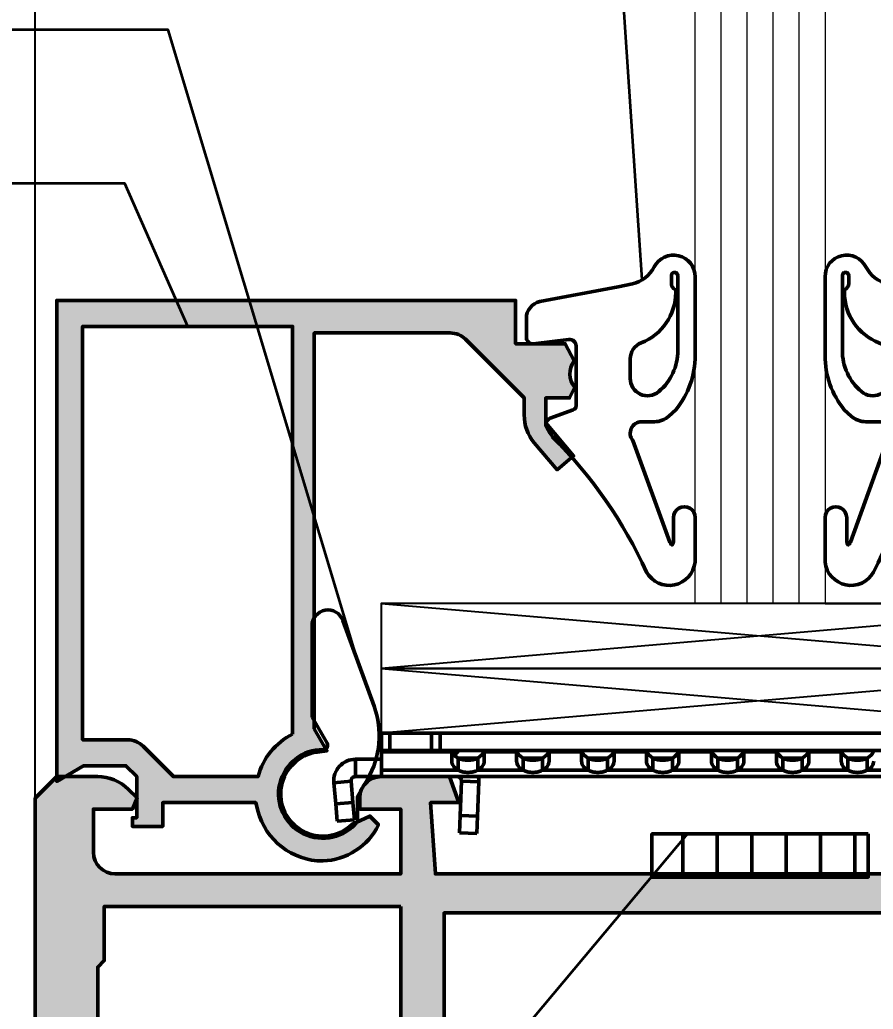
# Model space of a CAD drawing. Header units: millimetres. Extents: x 0 to 139, y 0 to 125.
# Drawn here: x 32.66 to 72.09, y 29.25 to 74.97 of the extents above; entities that cross this region are included whole.
import ezdxf

# ---------------------------------------------------------------- set-up
doc = ezdxf.new("R2010")
doc.units = ezdxf.units.MM
doc.header["$PDMODE"] = 3
doc.header["$PDSIZE"] = -2
for name, color, linetype, lineweight in [('AM_1', 14, 'Continuous', 50), ('AM_5', 3, 'Continuous', 25), ('AM_6', 2, 'Continuous', 35), ('AM_8', 1, 'Continuous', 25), ('AM_C', 2, 'Continuous', 50), ('AM_S', 7, 'Continuous', 50), ('Cont3', 70, 'Continuous', 18), ('Docu-AM_8', 1, 'Continuous', 25), ('Shellsafeguard', 2, 'Continuous', 35), ('X_INS_BLOCK', 7, 'Continuous', 20)]:
    doc.layers.add(name, color=color, linetype=linetype, lineweight=lineweight)
doc.styles.add('SBS_Standard', font='arial.ttf')
doc.dimstyles.new('SBS1-1$0', dxfattribs={"dimtxt": 2.5, "dimasz": 2.5, "dimexe": 1, "dimexo": 0, "dimgap": 1, "dimtad": 1, "dimtoh": 1, "dimdsep": 46, "dimtxsty": 'SBS_Standard', "dimcen": 0, "dimclrd": 256, "dimclre": 256, "dimclrt": 30, "dimadec": 1, "dimazin": 2, "dimtp": 0.1, "dimtm": 0.1, "dimtfac": 0.71, "dimtmove": 0, "dimatfit": 3, "dimfxl": 1, "dimlwd": -1, "dimlwe": -1, "dimarcsym": 1})

# ---------------------------------------------------------------- blocks, each defined once
blk = doc.blocks.new('B-3991008_docu_wos')
at = {"layer": 'Docu-AM_8'}
h = blk.add_hatch(color=256, dxfattribs=at)
edge = h.paths.add_edge_path()
edge.add_line((-11.89999999999996, 2.203115392854691), (-12.48361182593791, 1.192270058432068))
edge.add_line((-12.48361182593791, 1.192270058432068), (-12.03999999999996, 1.132588937151354))
edge.add_arc((-12.29999999999995, -0.8000000000000375), 1.949999999999984, -133.4080127777193, 82.33774433923429, ccw=False)
edge.add_line((-13.64001877441193, -2.216633221487996), (-14.47321452147776, -1.828107663889092))
edge.add_line((-14.47321452147776, -1.828107663889092), (-14.8688738196423, -2.23306716015211))
edge.add_arc((-12.18013562322083, -0.902395558627594), 2.999999999999932, 206.3310657647786, 267.7101380083817)
edge.add_arc((-12.29999999999991, -0.7999999999999797), 3.100000000000013, 269.9999888791808, 345.5224878140693)
edge.add_line((-9.29843790668916, -1.575000000000024), (-9.201613323033987, -1.200000000000034))
edge.add_line((-9.201613323033987, -1.200000000000034), (-4.899999999999963, -1.200000000000024))
edge.add_line((-4.899999999999963, -1.200000000000024), (-4.899999999999988, -2.3))
edge.add_line((-4.899999999999988, -2.3), (-3.5, -2.300000000000026))
edge.add_line((-3.5, -2.300000000000026), (-3.5, -1.90000000000007))
edge.add_line((-3.5, -1.90000000000007), (-3.69999999999996, -1.90000000000007))
edge.add_line((-3.69999999999996, -1.90000000000007), (-3.69999999999996, 2.131628207280301e-14))
edge.add_line((-3.69999999999996, 2.131628207280301e-14), (-3.19999999999996, 0.5000000000000213))
edge.add_line((-3.19999999999996, 0.5000000000000213), (-1.246410161513722, 0.5000000000000213))
edge.add_line((-1.246410161513722, 0.5000000000000213), (0, -0.2196152422706432))
edge.add_line((-1.035751345774633e-16, -0.2196152422706432), (3.061616997868395e-17, 22.00000000000001))
edge.add_line((3.061616997868395e-17, 22.00000000000001), (-21.20000005166107, 22.00000000000036))
edge.add_line((-21.20000005166107, 22.00000000000036), (-21.19999970891076, 20.00000000000001))
edge.add_line((-21.19999970891076, 20.00000000000001), (-23.50000034275029, 20.00000000000001))
edge.add_line((-23.50000034275029, 20.00000000000001), (-23.90397134275074, 19.20536999999998))
edge.add_arc((-24.71191408617337, 18.61610855630205), 1.000000262839087, -38.88618498072577, 36.104604522801424, ccw=False)
edge.add_line((-23.93351934275081, 17.98833299999998), (-23.70000134275062, 17.49999999999999))
edge.add_line((-23.70000134275062, 17.49999999999999), (-22.6, 17.49999999999999))
edge.add_line((-22.6, 17.49999999999999), (-22.6, 16.35044140847464))
edge.add_line((-22.6, 16.35044140847464), (-23.88302331593942, 14.82139397750241))
edge.add_line((-23.88302331593942, 14.82139397750241), (-23.11697834275067, 14.17860699999998))
edge.add_line((-23.11697834275067, 14.17860699999998), (-22.06791234275035, 15.42883599999997))
edge.add_arc((-23.60000193702863, 16.71441338904894), 2.000001937031503, 319.9999654235025, 359.9999029109925)
edge.add_line((-21.6, 16.71440999999997), (-21.6, 17.49999999999999))
edge.add_line((-21.6, 17.49999999999999), (-18.89289356156398, 20.20710678118659))
edge.add_arc((-18.18560741532434, 19.49973156122806), 1.00031664710426, 89.43748814388391, 134.9963923888267, ccw=False)
edge.add_line((-18.17578678037764, 20.49999999999994), (-11.89999999999996, 20.49999999999994))
edge.add_line((-11.89999999999996, 20.49999999999994), (-11.89999999999996, 2.203115392854691))
edge = h.paths.add_edge_path(flags=16)
edge.add_arc((-12.29999999999995, -0.800000000000034), 3.100000000000001, 14.955248316643974, 63.15278667399599, ccw=False)
edge.add_line((-9.30500417362557, 3.404394821604484e-17), (-5.397056274847699, 0))
edge.add_line((-5.397056274847699, 0), (-3.989949493661136, 1.40710678118657))
edge.add_arc((-3.282842712474586, 0.7000000000000242), 0.9999999999999999, 90, 135.0000000000001, ccw=False)
edge.add_line((-3.282842712474587, 1.700000000000024), (-1.199999999999996, 1.700000000000025))
edge.add_line((-1.199999999999996, 1.700000000000025), (-1.199999999999996, 20.8))
edge.add_line((-1.199999999999996, 20.8), (-10.89999999999996, 20.79999999999998))
edge.add_line((-10.89999999999996, 20.79999999999998), (-10.89999999999996, 1.965863337187841))
at = {"layer": 'AM_S'}
for points in [[(-11.89999999999996, 2.203115392854691), (-12.48361182593791, 1.192270058432068), (-12.03999999999996, 1.132588937151354, -1.373175899358104), (-13.64001877441193, -2.216633221487996), (-14.47321452147776, -1.828107663889092), (-14.8688738196423, -2.23306716015211, 0.2744090491249453), (-12.30000060169414, -3.899999999999935, 0.3419987673188581), (-9.29843790668916, -1.575000000000024), (-9.201613323033987, -1.200000000000034), (-4.899999999999963, -1.200000000000024), (-4.899999999999988, -2.3), (-3.5, -2.300000000000026), (-3.5, -1.90000000000007), (-3.69999999999996, -1.90000000000007), (-3.69999999999996, 2.131628207280301e-14), (-3.19999999999996, 0.5000000000000213), (-1.246410161513722, 0.5000000000000213), (-1.035751345774633e-16, -0.2196152422706432), (3.061616997868395e-17, 22.00000000000001), (-21.20000005166107, 22.00000000000036), (-21.19999970891076, 20.00000000000001), (-23.50000034275029, 20.00000000000001), (-23.90397134275074, 19.20536999999998, -0.3394094402287316), (-23.93351934275081, 17.98833299999998), (-23.70000134275062, 17.49999999999999), (-22.6, 17.49999999999999), (-22.6, 16.35044140847464), (-23.88302331593942, 14.82139397750241), (-23.11697834275067, 14.17860699999998), (-22.06791234275035, 15.42883599999997, 0.1763266994656899), (-21.6, 16.71440999999997), (-21.6, 17.49999999999999), (-18.89289356156398, 20.20710678118659, -0.2014487717177971), (-18.17578678037764, 20.49999999999994), (-11.89999999999996, 20.49999999999994), (-11.89999999999996, 2.203115392854691)], [(-10.89999999999996, 1.965863337187841, -0.2134575926161353), (-9.30500417362557, 3.404394821604484e-17), (-5.397056274847699, 0), (-3.989949493661136, 1.40710678118657, -0.1989123673796585), (-3.282842712474587, 1.700000000000024), (-1.199999999999996, 1.700000000000025), (-1.199999999999996, 20.8), (-10.89999999999996, 20.79999999999998), (-10.89999999999996, 1.965863337187841)]]:
    blk.add_lwpolyline(points, format="xyb", close=True, dxfattribs=at)
blk = doc.blocks.new('4010135')
at = {"layer": 'AM_C'}
for points in [[(-2.238378287470823, 2.63018659275167), (-2.899827065722775, 2.776847363241359, -0.2233698971046997), (-3.91000535953458, 3.557272837915662, 0.7874867761901465), (-5.799999042576474, 3.101127869273114), (-5.799999042576474, -0.5338721307271044, 0.1717144022899822), (-4.909920539694667, -3.05002221356699), (-4.585265428278717, -3.342342988888049, 0.1853390449315336), (-3.916134821919741, -3.59919816341062), (-3.332374941592889, -3.59919816341062, -0.6370702610958396), (-2.924551200306723, -4.473778998946727), (-4.626739426734957, -9.158497155736768, -0.1434314828787488), (-4.726565439902515, -9.29442728005506, -0.1766695628238609), (-4.797464884757574, -9.101452799266553), (-4.800001650218292, -8.02818405495509, 1.000000000820413), (-5.799998856955199, -8.030547636665688), (-5.795126208430702, -10.09209469101552, 0.7295156890778255), (-3.556599913297532, -10.54881831806779, -0.08839701829080437), (0.7866792923286994, -4.297179668864374, 0.03355641422639791), (1.052749361146425, -3.881230703025722, 0.4801675432281971), (0.9026062269751947, -3.437712727010876), (-0.1684038446876457, -3.047896940326609, -0.3152987891044773), (-0.2999998160225914, -2.85995841616932), (-0.2999998160225914, -0.09999992381108314, -0.4496975790873204), (0.03579866476366078, 0.1978565328472541), (1.664201703191338, 0.002143619529306307, 0.4496975793339012), (2.000000183977363, 0.3000000761885531), (2.000000183977363, 1.172823576364863, 0.348859483845986), (1.380950757747542, 1.952090468932511), (-2.238378287470823, 2.63018659275167)], [(-3.309999042576692, 0.04712786927302659, -0.309238000224717), (-2.799999042576474, -0.698872130727068), (-2.799999042576474, -1.598872130727614, -0.6390370000000004), (-4.117999042576685, -2.208872130727286, -0.2202290002150513), (-4.999999042576519, -0.3028721307273372), (-4.999999042576519, 3.151127869272386, -0.9999999999999999), (-4.699999042576565, 3.151127869272386), (-4.699999042576565, 2.784127869273107, -0.3178370002258206), (-4.89999904257661, 2.50112786927275), (-4.902999042576539, 2.37612786927275, 0.3092369999999997), (-3.309999042576692, 0.04712786927302659)]]:
    blk.add_lwpolyline(points, format="xyb", close=True, dxfattribs=at)
blk = doc.blocks.new('B-4020006_docu_wos')
at = {"layer": 'AM_C'}
blk.add_lwpolyline([(0.5, 3.550000000000182), (-0.1928699384586139, 2.349914063552205, 0.580267303063473), (-0.01791687035046152, 2.049921702348001, -1.597324648268597), (-1.600000000000023, -1.281600561797859), (-1.600000000000023, -0.1248711305961479), (-2.067384683690022, 0.6846628882340156, -0.2216946626429356), (-2.362053551695908, 4.05274346153692), (-0.9185231964214609, 8.018810516950907, -0.8390996311772809), (0.5, 7.768686604660616), (0.5, 5.248306118210166)], format="xyb", close=True, dxfattribs=at)
blk = doc.blocks.new('4080323_Side')
at = {"layer": 'AM_C'}
for p, q in [((-1.818989403545856e-12, 1.000000000000909), (-1.818989403545856e-12, 36.0000000000009)), ((-1.199999999998909, 33.27841282804183), (-1.199999999998909, 3.721587171959072)), ((-2, 1.000000000000909), (-2, 31.5000000000009)), ((-0.2928932188151521, 23.45000000000072), (-0.2928932188151521, 25.55000000000108)), ((-0.8585786437652132, 23.45000000000072), (-0.2928932188151521, 23.45000000000072)), ((-0.8585786437652132, 23.45000000000072), (-0.8585786437652132, 22.55000000000017)), ((-0.2928932188151521, 22.55000000000108), (-0.8585786437652132, 22.55000000000017)), ((-0.2928932188151521, 20.45000000000072), (-0.2928932188151521, 22.55000000000108)), ((-1.200000000000728, 22.2500000000009), (-1.141421356238425, 22.2500000000009)), ((-1.141421356238425, 20.7500000000009), (-1.141421356238425, 22.2500000000009)), ((-1.141421356238425, 22.2500000000009), (-0.7171572875267884, 22.2500000000009)), ((-1.141421356238425, 20.7500000000009), (-1.200000000000728, 20.7500000000009)), ((-0.7171572875267884, 20.7500000000009), (-1.141421356238425, 20.7500000000009)), ((-0.8585786437652132, 20.45000000000072), (-0.2928932188151521, 20.45000000000072)), ((-0.8585786437652132, 20.45000000000072), (-0.8585786437652132, 19.55000000000017)), ((-1.200000000000728, 19.2500000000009), (-1.141421356238425, 19.2500000000009)), ((-1.141421356238425, 17.7500000000009), (-1.141421356238425, 19.2500000000009)), ((-1.141421356238425, 19.2500000000009), (-0.7171572875267884, 19.2500000000009)), ((-0.2928932188151521, 19.55000000000108), (-0.8585786437652132, 19.55000000000017)), ((-0.2928932188151521, 17.45000000000072), (-0.2928932188151521, 19.55000000000108)), ((-1.141421356238425, 17.7500000000009), (-1.200000000000728, 17.7500000000009)), ((-0.7171572875267884, 17.7500000000009), (-1.141421356238425, 17.7500000000009)), ((-0.8585786437652132, 17.45000000000072), (-0.2928932188151521, 17.45000000000072)), ((-0.8585786437652132, 17.45000000000072), (-0.8585786437652132, 16.55000000000017)), ((-0.2928932188151521, 16.55000000000108), (-0.8585786437652132, 16.55000000000017)), ((-0.2928932188151521, 14.45000000000072), (-0.2928932188151521, 16.55000000000108)), ((-1.200000000000728, 16.2500000000009), (-1.141421356238425, 16.2500000000009)), ((-1.141421356238425, 14.7500000000009), (-1.141421356238425, 16.2500000000009)), ((-1.141421356238425, 16.2500000000009), (-0.7171572875267884, 16.2500000000009)), ((-1.141421356238425, 14.7500000000009), (-1.200000000000728, 14.7500000000009)), ((-0.7171572875267884, 14.7500000000009), (-1.141421356238425, 14.7500000000009)), ((-0.8585786437652132, 14.45000000000072), (-0.2928932188151521, 14.45000000000072)), ((-0.8585786437652132, 14.45000000000072), (-0.8585786437652132, 13.55000000000017)), ((-0.2928932188151521, 13.55000000000108), (-0.8585786437652132, 13.55000000000017)), ((-0.2928932188151521, 11.45000000000073), (-0.2928932188151521, 13.55000000000108)), ((-1.200000000000728, 13.2500000000009), (-1.141421356238425, 13.2500000000009)), ((-1.141421356238425, 11.75000000000091), (-1.141421356238425, 13.2500000000009)), ((-1.141421356238425, 13.2500000000009), (-0.7171572875267884, 13.2500000000009)), ((-1.141421356238425, 11.75000000000091), (-1.200000000000728, 11.75000000000091)), ((-0.7171572875267884, 11.75000000000091), (-1.141421356238425, 11.75000000000091)), ((-0.8585786437652132, 11.45000000000073), (-0.2928932188151521, 11.45000000000073)), ((-0.8585786437652132, 11.45000000000073), (-0.8585786437652132, 10.55000000000018)), ((-0.2928932188151521, 10.55000000000109), (-0.8585786437652132, 10.55000000000018)), ((-0.2928932188151521, 8.450000000000728), (-0.2928932188151521, 10.55000000000109)), ((-1.200000000000728, 10.25000000000091), (-1.141421356238425, 10.25000000000091)), ((-1.141421356238425, 8.75000000000091), (-1.141421356238425, 10.25000000000091)), ((-1.141421356238425, 10.25000000000091), (-0.7171572875267884, 10.25000000000091)), ((-1.141421356238425, 8.75000000000091), (-1.200000000000728, 8.75000000000091)), ((-0.7171572875267884, 8.75000000000091), (-1.141421356238425, 8.75000000000091)), ((-0.8585786437652132, 8.450000000000728), (-0.2928932188151521, 8.450000000000728)), ((-0.8585786437652132, 8.450000000000728), (-0.8585786437652132, 7.550000000000182)), ((-0.2928932188151521, 7.550000000001091), (-0.8585786437652132, 7.550000000000182)), ((-0.2928932188151521, 5.450000000000728), (-0.2928932188151521, 7.550000000001091)), ((-1.200000000000728, 7.250000000000909), (-1.141421356238425, 7.250000000000909)), ((-1.141421356238425, 5.750000000000909), (-1.141421356238425, 7.250000000000909)), ((-1.141421356238425, 7.250000000000909), (-0.7171572875267884, 7.250000000000909)), ((-1.141421356238425, 5.750000000000909), (-1.200000000000728, 5.750000000000909)), ((-0.7171572875267884, 5.750000000000909), (-1.141421356238425, 5.750000000000909)), ((0.2348994966978353, 5.499390827019852), (0.2069798993361474, 4.699878165404698)), ((0.2348994966978353, 5.499390827019852), (1.826823085992146, 5.443799630309513)), ((-0.8585786437652132, 5.450000000000728), (-0.2928932188151521, 5.450000000000728)), ((-0.8585786437652132, 5.450000000000728), (-0.8585786437652132, 4.550000000000182)), ((1.798903488628639, 4.64428696869436), (1.826823085992146, 5.443799630309513)), ((2.626335747605481, 5.415880032947825), (1.826823085992146, 5.443799630309513)), ((2.626335747605481, 5.415880032947825), (2.598416150243793, 4.616367371332672)), ((0.2069798993361474, 4.699878165404698), (1.798903488628639, 4.64428696869436)), ((1.798903488628639, 4.64428696869436), (2.598416150243793, 4.616367371332672)), ((-1.200000000000728, 4.250000000000909), (-1.141421356238425, 4.250000000000909)), ((-1.141421356238425, 1.000000000000909), (-1.141421356238425, 4.250000000000909)), ((-1.141421356238425, 4.250000000000909), (-0.7171572875267884, 4.250000000000909)), ((-0.2928932188151521, 4.550000000001091), (-0.8585786437652132, 4.550000000000182)), ((-0.2928932188151521, 1.000000000000909), (-0.2928932188151521, 4.550000000001091)), ((-2, 3.721587171959072), (-1.199999999998909, 3.721587171959072)), ((-1.199999999998909, 3.309990567618115), (-1.199999999998909, 3.721587171959072)), ((-1.199999999998909, 3.309990567618115), (-2, 3.309990567618115)), ((-1.199999999998909, 3.309990567618115), (-1.200000000000728, 1.388403395659225)), ((-2, 1.388403395659225), (-2, 3.000000000000909)), ((-2, 1.388403395659225), (-1.200000000000728, 1.388403395659225)), ((-2, 1.388403395659225), (-2, 1.000000000000909)), ((-1.200000000000728, 1.000000000000909), (-1.200000000000728, 1.388403395659225)), ((-1.200000000000728, 1.000000000000909), (-2, 1.000000000000909)), ((-1.141421356238425, 1.000000000000909), (-1.200000000000728, 1.000000000000909)), ((-0.2928932188151521, 1.000000000000909), (-1.141421356238425, 1.000000000000909)), ((-0.8000000000047294, -0.1999999999989086), (-0.8000000000047294, 1.000000000000909)), ((-0.2928932188151521, 1.000000000000909), (-1.818989403545856e-12, 1.000000000000909)), ((-5.456968210637569e-12, -0.1999999999989086), (-5.456968210637569e-12, 1.000000000000909)), ((-5.456968210637569e-12, -0.1999999999989086), (-0.8000000000047294, -0.1999999999989086)), ((0.2174311485450744, -0.3992389396180442), (1.195433637705719, -0.3136748089154935)), ((0.2871557427424705, -1.196194698090949), (0.2174311485450744, -0.3992389396180442)), ((1.992389396178623, -0.2439502147180974), (1.195433637705719, -0.3136748089154935)), ((1.265158231903115, -1.110630567389308), (1.195433637705719, -0.3136748089154935)), ((1.992389396178623, -0.2439502147180974), (2.06211399037602, -1.040905973191002)), ((0.2871557427424705, -1.196194698090949), (1.265158231903115, -1.110630567389308)), ((1.265158231903115, -1.110630567389308), (2.06211399037602, -1.040905973191002))]:
    blk.add_line(p, q, dxfattribs=at)
for centre, radius, start, end in [((0.1999999999952706, 4.500000000000909), 0.9999999999999468, 87.99999999999635, 101.536959032858), ((1.999999999996362, 7.000000000000909), 4, 216.8698976457665, 221.2878317516638), ((0.1999999999952706, 4.500000000000909), 0.2000000000000013, 87.99999999999635, 180), ((0.1999999999952706, -0.1999999999989086), 1.000000000000001, 180, 274.9999999999736), ((0.1999999999952706, -0.1999999999989086), 0.2000000000000013, 180, 274.9999999999736)]:
    blk.add_arc(centre, radius, start, end, dxfattribs=at)
at = {"layer": 'AM_C', "extrusion": (0, 0, -1)}
for centre, major_axis, ratio, start_param, end_param in [((-1.28284271247685, 23.0000000000009), (-5.579065512094819e-13, -0.7499999999998107), 0.7071067811864794, 3.298444740510447, 4.068887871590614), ((-1.28284271247685, 23.0000000000009), (-1.212792741750837e-16, -0.7499999999995041), 0.7071067811868313, 4.068887871590833, 5.355890089178546), ((-0.7171572875267884, 23.0000000000009), (-8.849615379002989e-14, -0.7499999999999999), 0.7071067811858558, 3.141592653589198, 4.068887871591624), ((-1.28284271247685, 23.0000000000009), (1.073750272409209e-12, -0.7499999999999926), 0.7071067811859535, -0.9272952180005167, -0.1568520869197594), ((-0.7171572875267884, 23.0000000000009), (-1.521628809706501e-13, -0.75), 0.707106781186177, -0.9272952180016796, -2.871036741680655e-13), ((-1.28284271247685, 20.0000000000009), (-5.579065512094819e-13, -0.7499999999998107), 0.7071067811864794, 3.298444740510447, 4.068887871590614), ((-0.7171572875267884, 20.0000000000009), (-8.849615379002989e-14, -0.7499999999999999), 0.7071067811858558, 3.141592653589198, 4.068887871591624), ((-1.28284271247685, 20.0000000000009), (-1.212792741750837e-16, -0.7499999999995041), 0.7071067811868313, 4.068887871590833, 5.355890089178546), ((-1.28284271247685, 20.0000000000009), (6.002043135432762e-13, -0.7500000000000346), 0.7071067811863297, -0.9272952180006261, -0.1568520869205594), ((-0.7171572875267884, 20.0000000000009), (1.356558901727072e-12, -0.75), 0.7071067811858015, -0.9272952180002573, 2.557953848736361e-12), ((-1.28284271247685, 17.0000000000009), (-5.579065512094819e-13, -0.7499999999998107), 0.7071067811864794, 3.298444740510447, 4.068887871590614), ((-1.28284271247685, 17.0000000000009), (-1.212792741750837e-16, -0.7499999999995041), 0.7071067811868313, 4.068887871590833, 5.355890089178546), ((-0.7171572875267884, 17.0000000000009), (-4.473170958935025e-13, -0.75), 0.7071067811860551, 3.14159265358895, 4.068887871591286), ((-1.28284271247685, 17.0000000000009), (6.002043135432762e-13, -0.7500000000000346), 0.7071067811863297, -0.9272952180006261, -0.1568520869205594), ((-0.7171572875267884, 17.0000000000009), (1.356558901727072e-12, -0.75), 0.7071067811858015, -0.9272952180002573, 2.557953848736361e-12), ((-1.28284271247685, 14.0000000000009), (-5.579065512094819e-13, -0.7499999999998107), 0.7071067811864794, 3.298444740510447, 4.068887871590614), ((-0.7171572875267884, 14.0000000000009), (-4.473170958935025e-13, -0.75), 0.7071067811860551, 3.14159265358895, 4.068887871591286), ((-1.28284271247685, 14.0000000000009), (-1.212792741750837e-16, -0.7499999999995041), 0.7071067811868313, 4.068887871590833, 5.355890089178546), ((-1.28284271247685, 14.0000000000009), (6.002043135432762e-13, -0.7500000000000346), 0.7071067811863297, -0.9272952180006261, -0.1568520869205594), ((-0.7171572875267884, 14.0000000000009), (2.061760693938254e-13, -0.75), 0.7071067811863766, -0.9272952180013421, 3.885780586188048e-13), ((-1.28284271247685, 11.00000000000091), (-5.579065512094819e-13, -0.7499999999998107), 0.7071067811864794, 3.298444740510447, 4.068887871590614), ((-1.28284271247685, 11.00000000000091), (-1.212792741750837e-16, -0.7499999999995041), 0.7071067811868313, 4.068887871590833, 5.355890089178546), ((-0.7171572875267884, 11.00000000000091), (-4.473170958935025e-13, -0.75), 0.7071067811860551, 3.14159265358895, 4.068887871591286), ((-1.28284271247685, 11.00000000000091), (6.002043135432762e-13, -0.7500000000000346), 0.7071067811863297, -0.9272952180006261, -0.1568520869205594), ((-0.7171572875267884, 11.00000000000091), (1.356558901727072e-12, -0.75), 0.7071067811858015, -0.9272952180002573, 2.557953848736361e-12), ((-1.28284271247685, 8.00000000000091), (-5.579065512094819e-13, -0.7499999999998107), 0.7071067811864794, 3.298444740510447, 4.068887871590614), ((-0.7171572875267884, 8.00000000000091), (3.660658749550008e-13, -0.75), 0.7071067811864619, 3.141592653590484, 4.068887871592054), ((-1.28284271247685, 8.00000000000091), (-1.212792741750837e-16, -0.7499999999995041), 0.7071067811868313, 4.068887871590833, 5.355890089178546), ((-1.28284271247685, 8.00000000000091), (-8.682805154558617e-13, -0.7500000000001813), 0.7071067811868477, -0.9272952180021574, -0.1568520869231818), ((-0.7171572875267884, 8.00000000000091), (2.061760693938254e-13, -0.75), 0.7071067811863766, -0.9272952180013421, 3.885780586188048e-13), ((-1.28284271247685, 5.000000000000909), (9.10893890935109e-13, -0.7499999999999576), 0.7071067811869977, 3.298444740513069, 4.068887871592145), ((-0.7171572875267884, 5.000000000000909), (3.660658749550008e-13, -0.75), 0.7071067811864619, 3.141592653590484, 4.068887871592054), ((-1.28284271247685, 5.000000000000909), (-1.212792741750837e-16, -0.7499999999995041), 0.7071067811868313, 4.068887871590833, 5.355890089178546), ((-1.28284271247685, 5.000000000000909), (-8.682805154558617e-13, -0.7500000000001813), 0.7071067811868477, -0.9272952180021574, -0.1568520869231818), ((-0.7171572875267884, 5.000000000000909), (-6.071630840266565e-13, -0.7499999999999999), 0.7071067811867834, -0.9272952180021086, -1.144861982993461e-12)]:
    blk.add_ellipse(centre, major_axis=major_axis, ratio=ratio, start_param=start_param, end_param=end_param, dxfattribs=at)
at = {"layer": 'AM_C'}
for points, knots in [([(-0.2928932188151521, 22.55000000000108), (-0.2816085105896491, 22.57127864989342), (-0.271604298010061, 22.59303204361822), (-0.2406187195119855, 22.66953990843921), (-0.2227859440408793, 22.73346743845558), (-0.1999544284662989, 22.8667229734865), (-0.1948274101177958, 22.93605797931104), (-0.1948274101177958, 23.06394202068986), (-0.1999544284662989, 23.1332770265144), (-0.2227859440408793, 23.26653256154622), (-0.2406187195119855, 23.33046009156259), (-0.271604298010061, 23.40696795638359), (-0.2816085105896491, 23.42872135010747), (-0.2928932188151521, 23.45000000000072)], [0.1615576072431671, 0.1615576072431671, 0.1615576072431671, 0.1615576072431671, 0.169134373057726, 0.169134373057726, 0.1883169792645154, 0.1883169792645154, 0.2074995854713048, 0.2074995854713048, 0.2266821916780943, 0.2266821916780943, 0.2458647978848837, 0.2458647978848837, 0.2534415636994422, 0.2534415636994422, 0.2534415636994422, 0.2534415636994422]), ([(-0.2928932188151521, 19.55000000000108), (-0.2816085105896491, 19.57127864989342), (-0.271604298010061, 19.59303204361822), (-0.2406187195119855, 19.66953990843921), (-0.2227859440408793, 19.73346743845558), (-0.1999544284662989, 19.8667229734865), (-0.1948274101177958, 19.93605797931104), (-0.1948274101177958, 20.06394202068986), (-0.1999544284662989, 20.13327702651531), (-0.2227859440408793, 20.26653256154622), (-0.2406187195119855, 20.33046009156259), (-0.271604298010061, 20.40696795638359), (-0.2816085105896491, 20.42872135010747), (-0.2928932188151521, 20.45000000000072)], [0.1615576072431669, 0.1615576072431669, 0.1615576072431669, 0.1615576072431669, 0.1691343730577258, 0.1691343730577258, 0.1883169792645152, 0.1883169792645152, 0.2074995854713046, 0.2074995854713046, 0.2266821916780941, 0.2266821916780941, 0.2458647978848835, 0.2458647978848835, 0.2534415636994421, 0.2534415636994421, 0.2534415636994421, 0.2534415636994421]), ([(-0.2928932188151521, 16.55000000000108), (-0.2816085105896491, 16.57127864989342), (-0.271604298010061, 16.59303204361822), (-0.2406187195119855, 16.66953990843921), (-0.2227859440408793, 16.73346743845558), (-0.1999544284662989, 16.8667229734865), (-0.1948274101177958, 16.93605797931104), (-0.1948274101177958, 17.06394202068986), (-0.1999544284662989, 17.13327702651531), (-0.2227859440408793, 17.26653256154622), (-0.2406187195119855, 17.33046009156259), (-0.271604298010061, 17.40696795638359), (-0.2816085105896491, 17.42872135010747), (-0.2928932188151521, 17.45000000000072)], [0.1615576072431567, 0.1615576072431567, 0.1615576072431567, 0.1615576072431567, 0.169134373057726, 0.169134373057726, 0.1883169792645154, 0.1883169792645154, 0.2074995854713049, 0.2074995854713049, 0.2266821916780943, 0.2266821916780943, 0.2458647978848838, 0.2458647978848838, 0.2534415636994419, 0.2534415636994419, 0.2534415636994419, 0.2534415636994419]), ([(-0.2928932188151521, 13.55000000000108), (-0.2816085105896491, 13.57127864989342), (-0.271604298010061, 13.59303204361822), (-0.2406187195119855, 13.66953990843921), (-0.2227859440408793, 13.73346743845558), (-0.1999544284662989, 13.8667229734865), (-0.1948274101177958, 13.93605797931104), (-0.1948274101177958, 14.06394202068986), (-0.1999544284662989, 14.13327702651531), (-0.2227859440408793, 14.26653256154622), (-0.2406187195119855, 14.33046009156259), (-0.271604298010061, 14.40696795638359), (-0.2816085105896491, 14.42872135010747), (-0.2928932188151521, 14.45000000000072)], [0.1615576072431672, 0.1615576072431672, 0.1615576072431672, 0.1615576072431672, 0.1691343730577258, 0.1691343730577258, 0.1883169792645152, 0.1883169792645152, 0.2074995854713046, 0.2074995854713046, 0.2266821916780941, 0.2266821916780941, 0.2458647978848835, 0.2458647978848835, 0.2534415636994524, 0.2534415636994524, 0.2534415636994524, 0.2534415636994524]), ([(-0.2928932188151521, 10.55000000000109), (-0.2816085105896491, 10.57127864989343), (-0.271604298010061, 10.59303204361822), (-0.2406187195119855, 10.66953990843922), (-0.2227859440408793, 10.73346743845559), (-0.1999544284662989, 10.8667229734865), (-0.1948274101177958, 10.93605797931104), (-0.1948274101177958, 11.06394202068986), (-0.1999544284662989, 11.13327702651441), (-0.2227859440408793, 11.26653256154623), (-0.2406187195119855, 11.3304600915626), (-0.271604298010061, 11.40696795638269), (-0.2816085105896491, 11.42872135010748), (-0.2928932188151521, 11.45000000000073)], [0.1615576072431672, 0.1615576072431672, 0.1615576072431672, 0.1615576072431672, 0.1691343730577259, 0.1691343730577259, 0.1883169792645152, 0.1883169792645152, 0.2074995854713045, 0.2074995854713045, 0.2266821916780939, 0.2266821916780939, 0.2458647978848834, 0.2458647978848834, 0.2534415636994335, 0.2534415636994335, 0.2534415636994335, 0.2534415636994335]), ([(-0.2928932188151521, 7.550000000001091), (-0.2816085105896491, 7.571278649893429), (-0.271604298010061, 7.593032043618223), (-0.2406187195119855, 7.669539908439219), (-0.2227859440408793, 7.733467438455591), (-0.1999544284662989, 7.866722973486503), (-0.1948274101177958, 7.936057979311045), (-0.1948274101177958, 8.063942020689865), (-0.1999544284662989, 8.133277026514406), (-0.2227859440408793, 8.266532561546228), (-0.2406187195119855, 8.3304600915626), (-0.271604298010061, 8.406967956382687), (-0.2816085105896491, 8.42872135010748), (-0.2928932188151521, 8.450000000000728)], [0.1615576072431676, 0.1615576072431676, 0.1615576072431676, 0.1615576072431676, 0.1691343730577259, 0.1691343730577259, 0.1883169792645153, 0.1883169792645153, 0.2074995854713048, 0.2074995854713048, 0.2266821916780942, 0.2266821916780942, 0.2458647978848835, 0.2458647978848835, 0.2534415636994335, 0.2534415636994335, 0.2534415636994335, 0.2534415636994335]), ([(-0.2928932188151521, 4.550000000001091), (-0.2816085105896491, 4.571278649893429), (-0.271604298010061, 4.593032043618223), (-0.2406187195119855, 4.669539908439219), (-0.2227859440408793, 4.733467438455591), (-0.1999544284662989, 4.866722973486503), (-0.1948274101177958, 4.936057979311045), (-0.1948274101177958, 5.063942020689865), (-0.1999544284662989, 5.133277026515316), (-0.2227859440408793, 5.266532561546228), (-0.2406187195119855, 5.3304600915626), (-0.271604298010061, 5.406967956383596), (-0.2816085105896491, 5.42872135010748), (-0.2928932188151521, 5.450000000000728)], [0.1615576072431674, 0.1615576072431674, 0.1615576072431674, 0.1615576072431674, 0.1691343730577259, 0.1691343730577259, 0.1883169792645152, 0.1883169792645152, 0.2074995854713045, 0.2074995854713045, 0.2266821916780938, 0.2266821916780938, 0.2458647978848831, 0.2458647978848831, 0.2534415636994409, 0.2534415636994409, 0.2534415636994409, 0.2534415636994409])]:
    blk.add_open_spline(points, degree=3, knots=knots, dxfattribs=at)
blk = doc.blocks.new('B-4090216_compressed_wos')
at = {"layer": 'AM_C'}
h = blk.add_hatch(dxfattribs=at)
h.set_pattern_fill('ANSI31', color=256, scale=0.5, angle=45.00000000000001)
h.set_pattern_definition([(90, (-5027.813907959195, -3944.225322650509), (-1.5875, 3.33066907387547e-16), [])])
h.paths.add_polyline_path([(10, 2), (0, 2), (0, 0), (10, 0)])
blk.add_lwpolyline([(10, 2), (10, 0), (0, 0), (0, 2), (10, 2)], close=True, dxfattribs=at)
blk = doc.blocks.new('B-3010125_docu_wos')
at = {"layer": 'Docu-AM_8'}
h = blk.add_hatch(color=256, dxfattribs=at)
edge = h.paths.add_edge_path()
edge.add_line((48.50000000000005, 35.50000000000684), (18.49999999999974, 35.4999999999998))
edge.add_line((18.49999999999974, 35.4999999999998), (18.27926256615374, 38.79999999999995))
edge.add_line((18.27926256615374, 38.79999999999995), (19.58562960134768, 38.80000000000059))
edge.add_line((19.58562960134768, 38.80000000000059), (19.14886532022875, 39.99999999999982))
edge.add_line((19.14886532022875, 39.99999999999982), (16.00000000000034, 40.00000000000001))
edge.add_arc((16.00000000000021, 39.00000000000002), 0.9999999999999858, 89.99999999999267, 180.0000000000008)
edge.add_line((15.00000000000023, 39.00000000000001), (15.00000000000023, 38.50000000000006))
edge.add_line((15.00000000000023, 38.50000000000006), (16.89999999999986, 38.4999999999995))
edge.add_line((16.89999999999986, 38.4999999999995), (16.89999999999986, 35.50000000000001))
edge.add_line((16.89999999999986, 35.50000000000001), (3.700000000000045, 35.50000000000001))
edge.add_arc((3.700000000000047, 36.50000000000001), 1, 180.0000000000293, 269.9999999999999, ccw=False)
edge.add_line((2.700000000000049, 36.4999999999995), (2.699999999999051, 38.50000000000001))
edge.add_line((2.699999999999051, 38.50000000000001), (4.500000000000227, 38.49999999999995))
edge.add_line((4.500000000000227, 38.49999999999995), (4.712132034355987, 39.0121320343556))
edge.add_line((4.712132034355987, 39.0121320343556), (4.310050506338087, 39.41421356237326))
edge.add_arc((2.895836943964784, 37.99999999999913), 2.000000000000873, 45.00000000001661, 89.99999999999928)
edge.add_line((2.89583694396481, 40.00000000000001), (0.9999999999998814, 40.00000000000005))
edge.add_line((0.9999999999998814, 40.00000000000005), (-1.02917674382752e-13, 38.99999999999994))
edge.add_line((-1.029727083305699e-13, 38.99999999999994), (-1.034166936748158e-13, 1.000000000000078))
edge.add_line((-1.034166936748158e-13, 1.000000000000077), (0.9999999999998761, -3.197442310920451e-14))
edge.add_line((0.9999999999998761, -3.206935510704987e-14), (2.89583694396481, 5.329070518200751e-15))
edge.add_arc((2.895836943964784, 2.000000000000877), 2.000000000000871, 270.0000000000007, 314.9999999999835)
edge.add_line((4.310050506338087, 0.5857864376267568), (4.712132034355987, 0.987867965644412))
edge.add_line((4.712132034355987, 0.987867965644412), (4.500000000000227, 1.500000000000062))
edge.add_line((4.500000000000227, 1.500000000000062), (2.699999999999051, 1.500000000000005))
edge.add_line((2.699999999999051, 1.500000000000005), (2.700000000000049, 3.500000000000517))
edge.add_arc((3.700000000000047, 3.500000000000007), 0.9999999999999982, 90.00000000000011, 179.9999999999708, ccw=False)
edge.add_line((3.700000000000045, 4.500000000000005), (16.89999999999986, 4.500000000000005))
edge.add_line((16.89999999999986, 4.500000000000005), (16.89999999999987, 1.500000000000515))
edge.add_line((16.89999999999987, 1.500000000000515), (15.00000000000023, 1.499999999999948))
edge.add_line((15.00000000000023, 1.499999999999948), (15.00000000000023, 1.000000000000005))
edge.add_arc((16.00000000000021, 0.9999999999999895), 0.9999999999999858, 179.9999999999991, 270.0000000000073)
edge.add_line((16.00000000000034, 1.998401444325282e-15), (19.14886532022875, 1.972354502587035e-13))
edge.add_line((19.14886532022875, 1.972354502587035e-13), (19.58562960134768, 1.199999999999422))
edge.add_line((19.58562960134768, 1.199999999999422), (18.27926256615374, 1.20000000000007))
edge.add_line((18.27926256615374, 1.20000000000007), (18.49999999999974, 4.50000000000021))
edge.add_line((18.49999999999974, 4.50000000000021), (48.50000000000006, 4.499999999993172))
edge.add_line((48.50000000000006, 4.499999999993172), (48.72073743384539, 1.200000000000491))
edge.add_line((48.72073743384539, 1.200000000000492), (47.41437039865121, 1.199999999999891))
edge.add_line((47.41437039865121, 1.199999999999891), (47.85113467977079, 1.998401444325282e-13))
edge.add_line((47.85113467977079, 1.998945885417782e-13), (50.99999999999966, 1.998401444325282e-15))
edge.add_arc((50.99999999999979, 0.9999999999999895), 0.9999999999999875, 269.9999999999927, 360.000000000001)
edge.add_line((51.99999999999977, 1.000000000000005), (51.99999999999977, 1.499999999999948))
edge.add_line((51.99999999999977, 1.499999999999948), (50.10000000000014, 1.500000000000515))
edge.add_line((50.10000000000014, 1.500000000000515), (50.10000000000014, 4.500000000000005))
edge.add_line((50.10000000000014, 4.500000000000005), (63.29999999999995, 4.500000000000005))
edge.add_arc((63.29999999999995, 3.500000000000005), 1, 2.927436071331613e-11, 90, ccw=False)
edge.add_line((64.29999999999995, 3.500000000000517), (64.30000000000095, 1.500000000000005))
edge.add_line((64.30000000000095, 1.500000000000005), (62.49999999999977, 1.500000000000062))
edge.add_line((62.49999999999977, 1.500000000000062), (62.28786796564401, 0.987867965644412))
edge.add_line((62.28786796564401, 0.987867965644412), (62.68994949366191, 0.5857864376267568))
edge.add_arc((64.10416305603522, 2.000000000000877), 2.000000000000874, 225.0000000000165, 269.9999999999992)
edge.add_line((64.10416305603519, 5.329070518200751e-15), (65.9999999999999, -1.63895559232605e-16))
edge.add_line((65.9999999999999, -1.638955592326051e-16), (66.99999999999977, 1.000000000000009))
edge.add_line((66.99999999999977, 1.000000000000009), (66.99999999999977, 39.00000000000001))
edge.add_line((66.99999999999977, 39.00000000000001), (65.99999999999991, 40.00000000000001))
edge.add_line((65.99999999999991, 40.00000000000001), (64.10416305603519, 40.00000000000001))
edge.add_arc((64.10416305603522, 37.99999999999913), 2.000000000000874, 90.00000000000081, 134.9999999999835)
edge.add_line((62.68994949366191, 39.41421356237326), (62.28786796564401, 39.0121320343556))
edge.add_line((62.28786796564401, 39.0121320343556), (62.49999999999977, 38.49999999999995))
edge.add_line((62.49999999999977, 38.49999999999995), (64.30000000000095, 38.50000000000001))
edge.add_line((64.30000000000095, 38.50000000000001), (64.29999999999995, 36.4999999999995))
edge.add_arc((63.29999999999995, 36.50000000000001), 1, 270, 359.99999999997067, ccw=False)
edge.add_line((63.29999999999995, 35.50000000000001), (50.10000000000014, 35.50000000000001))
edge.add_line((50.10000000000014, 35.50000000000001), (50.10000000000014, 38.4999999999995))
edge.add_line((50.10000000000014, 38.4999999999995), (51.99999999999977, 38.50000000000006))
edge.add_line((51.99999999999977, 38.50000000000006), (51.99999999999977, 39.00000000000001))
edge.add_arc((50.99999999999979, 39.00000000000002), 0.9999999999999858, 359.9999999999992, 450.0000000000073)
edge.add_line((50.99999999999966, 40.00000000000001), (47.85113467977079, 39.99999999999981))
edge.add_line((47.85113467977079, 39.99999999999981), (47.41437039865122, 38.80000000000013))
edge.add_line((47.41437039865122, 38.80000000000013), (48.72073743384539, 38.79999999999953))
edge.add_line((48.72073743384539, 38.79999999999953), (48.50000000000005, 35.50000000000684))
edge = h.paths.add_edge_path(flags=0)
edge.add_line((50.09999979201653, 6.000000000000031), (50.0999997931026, 16.87652476222788))
edge.add_line((50.0999997931026, 16.87652476222788), (50.07619026929307, 16.95089322027007))
edge.add_arc((59.59999979310258, 20), 9.999999999999988, 162.2472098380532, 197.7527901619467, ccw=False)
edge.add_line((50.07619026929308, 23.04910677972995), (50.0999997931026, 23.12347523777213))
edge.add_line((50.0999997931026, 23.12347523777213), (50.09999979201653, 33.99999999999999))
edge.add_line((50.09999979201653, 33.99999999999999), (63.80000000000007, 34.00000000000009))
edge.add_line((63.80000000000007, 34.00000000000009), (63.8, 31.49999999999989))
edge.add_line((63.8, 31.49999999999989), (64.09999999999962, 31.2000000000001))
edge.add_line((64.09999999999962, 31.2000000000001), (64.09999999999968, 23.12347523777214))
edge.add_line((64.09999999999968, 23.12347523777214), (64.1238095238092, 23.04910677972994))
edge.add_arc((54.59999999999968, 20), 9.999999999999996, -17.752790161946677, 17.752790161946677, ccw=False)
edge.add_line((64.1238095238092, 16.95089322027007), (64.09999999999968, 16.87652476222788))
edge.add_line((64.09999999999968, 16.87652476222788), (64.09999999999962, 8.799999999999905))
edge.add_line((64.09999999999962, 8.799999999999905), (63.8, 8.500000000000133))
edge.add_line((63.8, 8.500000000000133), (63.80000000000007, 5.999999999999932))
edge.add_line((63.80000000000007, 5.999999999999932), (50.09999979201653, 6.000000000000031))
edge = h.paths.add_edge_path(flags=0)
edge.add_line((16.90000020798141, 34.00000000000293), (16.90000020689833, 23.12347523777213))
edge.add_line((16.90000020689833, 23.12347523777213), (16.92380973070785, 23.04910677972994))
edge.add_arc((7.400000206898357, 20), 9.999999999999972, -17.75279016194679, 17.752790161946677, ccw=False)
edge.add_line((16.92380973070784, 16.95089322027005), (16.90000020689832, 16.87652476222787))
edge.add_line((16.90000020689832, 16.87652476222787), (16.90000020798141, 5.999999999997083))
edge.add_line((16.90000020798141, 5.999999999997083), (3.199999999999477, 5.999999999999932))
edge.add_line((3.199999999999477, 5.999999999999932), (3.199999999999546, 8.500000000000139))
edge.add_line((3.199999999999546, 8.500000000000139), (2.899999999999909, 8.799999999999912))
edge.add_line((2.899999999999909, 8.799999999999912), (2.900000000001242, 16.87652476222787))
edge.add_line((2.900000000001242, 16.87652476222787), (2.87619047619172, 16.95089322027007))
edge.add_arc((12.40000000000122, 20), 9.999999999999982, 162.2472098380532, 197.7527901619467, ccw=False)
edge.add_line((2.876190476191724, 23.04910677972995), (2.900000000001243, 23.12347523777213))
edge.add_line((2.900000000001243, 23.12347523777213), (2.900000000000596, 31.19999999999982))
edge.add_line((2.900000000000596, 31.19999999999982), (3.199999999999546, 31.49999999999989))
edge.add_line((3.199999999999546, 31.49999999999989), (3.199999999999477, 34.00000000000009))
edge.add_line((3.199999999999477, 34.00000000000009), (16.90000020798141, 34.00000000000293))
h.paths.add_polyline_path([(48.10000002715257, 33.70000000000687), (18.89999997284858, 33.69999999999985), (18.89999997284858, 6.300000000000171), (48.10000002715257, 6.299999999993149)], flags=0)
at = {"layer": 'AM_S'}
blk.add_lwpolyline([(48.50000000000005, 35.50000000000684), (18.49999999999974, 35.4999999999998), (18.27926256615374, 38.79999999999995), (19.58562960134768, 38.80000000000059), (19.14886532022875, 39.99999999999982), (16.00000000000034, 40.00000000000001, 0.4142135623731367), (15.00000000000023, 39.00000000000001), (15.00000000000023, 38.50000000000006), (16.89999999999986, 38.4999999999995), (16.89999999999986, 35.50000000000001), (3.700000000000045, 35.50000000000001, -0.4142135623729452), (2.700000000000049, 36.4999999999995), (2.699999999999051, 38.50000000000001), (4.500000000000227, 38.49999999999995), (4.712132034355987, 39.0121320343556), (4.310050506338087, 39.41421356237326, 0.1989123673795796), (2.89583694396481, 40.00000000000001), (0.9999999999998814, 40.00000000000005), (-1.029727083305699e-13, 38.99999999999994), (-1.034166936748158e-13, 1.000000000000077)], format="xyb", dxfattribs=at)
for points in [[(16.90000020798141, 34.00000000000293), (16.90000020689833, 23.12347523777213), (16.92380973070785, 23.04910677972994, -0.1561737618886073), (16.92380973070784, 16.95089322027005), (16.90000020689832, 16.87652476222787), (16.90000020798141, 5.999999999997083), (3.199999999999477, 5.999999999999932), (3.199999999999546, 8.500000000000139), (2.899999999999909, 8.799999999999912), (2.900000000001242, 16.87652476222787), (2.87619047619172, 16.95089322027007, -0.156173761888607), (2.876190476191724, 23.04910677972995), (2.900000000001243, 23.12347523777213), (2.900000000000596, 31.19999999999982), (3.199999999999546, 31.49999999999989), (3.199999999999477, 34.00000000000009), (16.90000020798141, 34.00000000000293, -0.4142135639635789)], [(48.10000002715257, 33.70000000000687), (18.89999997284858, 33.69999999999985), (18.89999997284858, 6.300000000000171), (48.10000002715257, 6.299999999993149), (48.10000002715257, 33.70000000000687, 0.4142135623731638)]]:
    blk.add_lwpolyline(points, format="xyb", close=True, dxfattribs=at)
blk = doc.blocks.new('*D43')
at = {"layer": 'AM_5', "transparency": 16777216}
for p, q in [((125.5441440765607, 53.00000302999267), (125.5441440765607, 58.00000302999267)), ((69.86278853446677, 48.00000302999266), (127.5441440765607, 48.00000302999267)), ((125.5441440765607, 40.00000302998901), (125.5441440765607, 48.00000302999267)), ((81.2139232142363, 40.000003029989), (127.5441440765607, 40.00000302998901)), ((125.5441440765607, 35.00000302998901), (125.5441440765608, 30.00000302998901))]:
    blk.add_line(p, q, dxfattribs=at)
for points in [[(124.7108107432274, 53.00000302999267), (126.3774774098941, 53.00000302999267), (125.5441440765607, 48.00000302999267)], [(124.7108107432274, 35.00000302998901), (126.3774774098941, 35.00000302998901), (125.5441440765607, 40.00000302998901)]]:
    blk.add_solid(points, dxfattribs=at)
at = {"layer": 'Defpoints', "color": 0, "transparency": 16777216}
for p in [(69.86278853446677, 48.00000302999266), (125.5441440765607, 48.00000302999267), (81.2139232142363, 40.000003029989)]:
    blk.add_point(p, dxfattribs=at)
at = {"layer": 'AM_5', "color": 30, "transparency": 16777216, "insert": (120.9912791379523, 44.00000302999079), "char_height": 5, "attachment_point": 5, "rotation": 90, "style": 'SBS_Standard'}
blk.add_mtext('8', dxfattribs=at)
blk = doc.blocks.new('*D44')
at = {"layer": 'AM_5', "transparency": 16777216}
for p, q in [((33.36278853446674, 39.00000000000011), (33.36278853446675, 119.6069378185167)), ((100.3627885345632, 39.00000000000011), (100.3627885345632, 119.6069378185167)), ((38.36278853446675, 117.6069378185167), (95.36278853456315, 117.6069378185167))]:
    blk.add_line(p, q, dxfattribs=at)
for points in [[(38.36278853446675, 118.44027115185), (38.36278853446675, 116.7736044851834), (33.36278853446675, 117.6069378185167)], [(95.36278853456315, 118.44027115185), (95.36278853456315, 116.7736044851834), (100.3627885345632, 117.6069378185167)]]:
    blk.add_solid(points, dxfattribs=at)
at = {"layer": 'Defpoints', "color": 0, "transparency": 16777216}
for p in [(100.3627885345632, 117.6069378185167), (33.36278853446674, 39.00000000000011), (100.3627885345632, 39.00000000000011)]:
    blk.add_point(p, dxfattribs=at)
at = {"layer": 'AM_5', "color": 30, "transparency": 16777216, "insert": (66.86278853451586, 122.1598027571252), "char_height": 5, "attachment_point": 5, "style": 'SBS_Standard'}
blk.add_mtext('67', dxfattribs=at)
blk = doc.blocks.new('Flammi3')
at = {"layer": 'AM_8'}
for p, q in [((-17.5, 3), (17.5, 0)), ((17.5, 3), (-17.5, 0))]:
    blk.add_line(p, q, dxfattribs=at)
blk.add_lwpolyline([(-17.5, 0), (17.5, 0), (17.5, 3), (-17.5, 3)], close=True, dxfattribs=at)
blk = doc.blocks.new('6mm glas')
at = {"layer": 'Cont3'}
for p, q in [((0, 1.799999999999272), (-50, 1.799999999999272)), ((0, 0.5999999999985448), (-50, 0.6000000000021828)), ((0, -0.5999999999985448), (-50, -0.5999999999985448)), ((0, -1.799999999999272), (-50, -1.80000000000291))]:
    blk.add_line(p, q, dxfattribs=at)
blk.add_lwpolyline([(-50, -3), (0, -3), (0, 3), (-50, 3)], dxfattribs=at)

msp = doc.modelspace()

# ---------------------------------------------------------------- linework, layer by layer
at = {"layer": 'AM_6', "color": 3}
for points in [[(61.41043972907937, 62.95340440278244), (59.21817720471154, 95.7069378185189), (3.818177204711901, 95.7069378185189)], [(48.27322883403031, 45.31778390265765), (39.51817720471081, 74.50693781851817), (3.818177204711901, 74.50693781851817)], [(40.41817720471045, 60.80000000000302), (37.51817720471081, 67.40693781851598), (3.818177204711901, 67.40693781851598)], [(63.50739986422377, 37.35424872113083), (42.10739986422232, 11.80693781851744), (1.70739986422268, 11.80693781851744)]]:
    msp.add_lwpolyline(points, dxfattribs=at)

# ---------------------------------------------------------------- block references
at = {"xscale": -1, "rotation": 90}
msp.add_blockref('6mm glas', (66.86278853446674, 48.00000000000011), dxfattribs=at)
at = {"xscale": -1}
for name, p in [('B-3991008_docu_wos', (34.36278853446674, 40.00000000000011)), ('B-4020006_docu_wos', (46.66278853531003, 39.20000000040102))]:
    msp.add_blockref(name, p, dxfattribs=at)
msp.add_blockref('B-3010125_docu_wos', (33.36278853456315, 1.13686837721616e-13))
at = {"layer": 'AM_1', "xscale": -1}
msp.add_blockref('4010135', (58.06278949188891, 59.99785638048718), dxfattribs=at)
at = {"layer": 'AM_1'}
msp.add_blockref('4010135', (75.66278757704276, 59.99785638048718), dxfattribs=at)
at = {"layer": 'AM_8'}
for p in [(66.86278853446674, 45.00000000000011), (66.86278853446674, 42.00000000000011)]:
    msp.add_blockref('Flammi3', p, dxfattribs=at)
at = {"layer": 'Shellsafeguard', "rotation": 270}
msp.add_blockref('4080323_Side', (48.36406589214857, 39.99999999999648), dxfattribs=at)
at = {"layer": 'X_INS_BLOCK'}
msp.add_blockref('B-4090216_compressed_wos', (61.86278853456315, 35.35424872113083), dxfattribs=at)

# ---------------------------------------------------------------- dimensions: what is measured, and where the dimension line sits
at = {"layer": 'AM_5'}
dim = msp.add_linear_dim(base=(100.3627885345632, 117.6069378185167), p1=(33.36278853446674, 39.00000000000011), p2=(100.3627885345632, 39.00000000000011), dimstyle='SBS1-1$0', override={"dimscale": 2}, dxfattribs=at)
dim.commit()
dim.dimension.update_dxf_attribs({"geometry": '*D44', "text_midpoint": (66.86278853451586, 117.6069378185167), "dimtype": 160})
dim = msp.add_linear_dim(base=(125.5441440765607, 48.00000302999267), p1=(81.21392321423627, 40.00000302998899), p2=(69.86278853446674, 48.00000302999263), angle=90, dimstyle='SBS1-1$0', override={"dimscale": 2}, dxfattribs=at)
dim.commit()
dim.dimension.update_dxf_attribs({"geometry": '*D43', "text_midpoint": (120.9912791379523, 44.00000302999079)})

doc.saveas('drawing.dxf')
